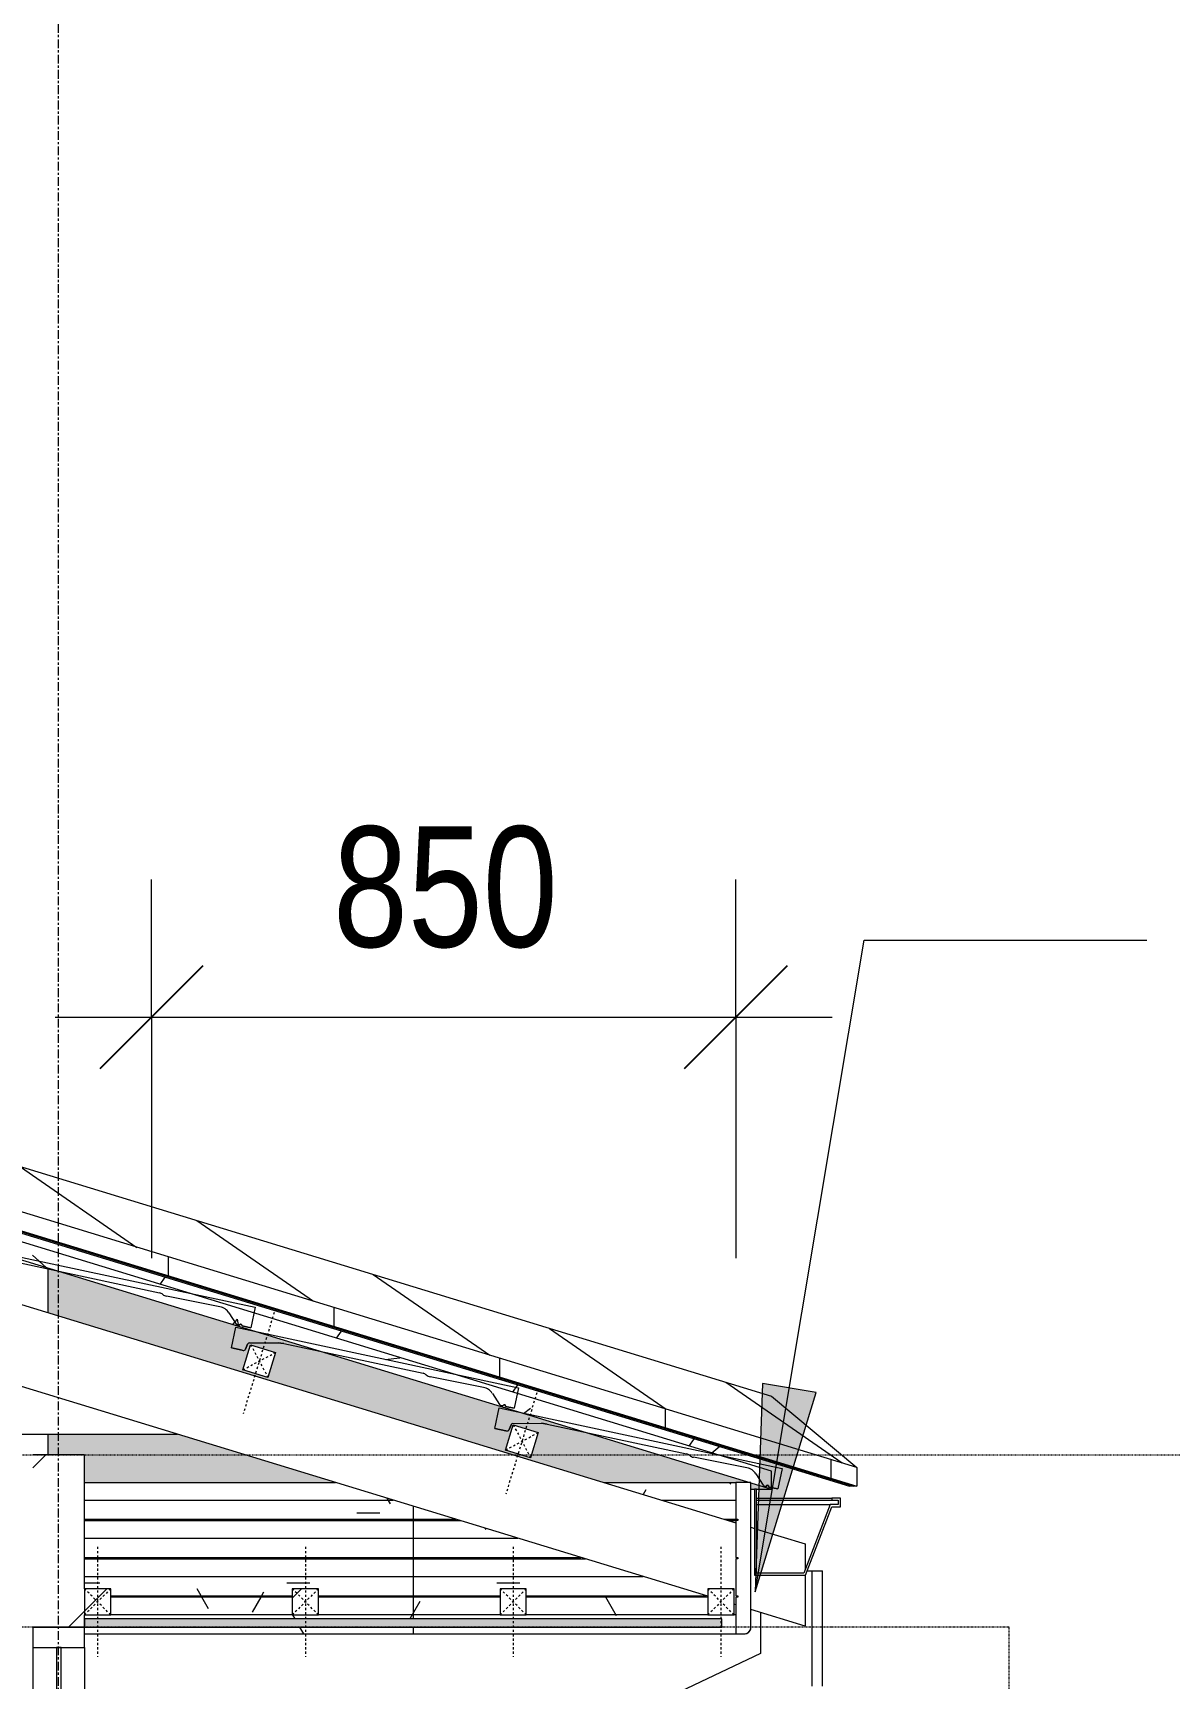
# Model space of a CAD drawing. Header units: millimetres. Extents: x -12186 to 152825, y -4386 to 9463.
# Drawn here: x 108370 to 110019, y 3131 to 5520 of the extents above; entities that cross this region are included whole.
import ezdxf

# ---------------------------------------------------------------- set-up
doc = ezdxf.new("R2010")
doc.units = ezdxf.units.MM
for name, pattern in [('1000 Dashed', [2, 1, -1]), ('Dash', [6.35, 3.175, -3.175]), ('Detail Dash 2', [1.6, 0.8, -0.8]), ('Grid Line', [22.225, 12.7, -3.175, 3.175, -3.175])]:
    doc.linetypes.add(name, pattern=pattern)
for name, color, linetype, lineweight in [('A-ANNO-DIMS', 211, 'Continuous', 5), ('A-ANNO-DIMS-100', 211, 'Continuous', 5), ('A-CLNG', 13, 'Continuous', 9), ('A-CLNG-PATT', 13, 'Continuous', 9), ('A-DETL', 90, 'Continuous', 5), ('A-DETL-GENF', 92, 'Continuous', 5), ('A-DETL-GENF-HDLN', 1, 'Dash', 5), ('A-FLOR-LEVL', 51, 'Continuous', 5), ('A-GENM', 13, 'Continuous', 9), ('A-GLAZ-CURT', 52, 'Continuous', 5), ('A-GLAZ-CWMG', 51, 'Continuous', 5), ('A-ROOF', 132, 'Continuous', 9), ('A-ROOF-MCUT', 132, 'Continuous', 5), ('A-ROOF-OTLN', 132, 'Continuous', 9), ('A-ROOF-PATT', 132, 'Continuous', 9), ('G-ANNO-TEXT', 231, 'Continuous', 5), ('I-WALL', 2, 'Continuous', 9), ('S-BEAM', 12, 'Continuous', 5), ('S-FSTN', 2, 'Continuous', 5), ('S-GRID', 1, 'Continuous', 5)]:
    doc.layers.add(name, color=color, linetype=linetype, lineweight=lineweight)
doc.styles.add('Arial_3', font='arial.ttf', dxfattribs={"width": 0.8, "height": 175})
doc.dimstyles.new('SVA_Arc_Length-1_8mm_BLUE', dxfattribs={"dimscale": 304.8, "dimtxt": 178.545395, "dimasz": 0.492126, "dimexe": 0.656168, "dimexo": 0.0625, "dimgap": 0.164042, "dimtad": 1, "dimdec": 0, "dimrnd": 5, "dimzin": 0, "dimdsep": 46, "dimtxsty": 'Arial_3', "dimblk1": 'OBLIQUE', "dimblk2": 'OBLIQUE', "dimsah": 1, "dimcen": 0.09, "dimdle": 0.459318, "dimazin": 0, "dimtfac": 1, "dimtdec": 4, "dimtix": 1, "dimtmove": 0, "dimatfit": 3, "dimfxl": 1.148294, "dimfxlon": 1, "dimtvp": 1, "dimtfill": 1, "dimtolj": 1, "dimtzin": 0, "dimarcsym": 2})
pattern_1 = [(0, (103962.99, 5504.12), (406.4, 101.6), [33.528, -271.272, 33.528, -271.272, -1625.6]), (0, (103962.99, 5504.12), (406.4, 101.6), [-609.6, 33.528, -576.072, 33.528, -271.272, -711.2]), (0, (103962.99, 5504.12), (406.4, 101.6), [-1524, 33.528, -169.672, 33.528, -474.472]), (120, (104115.39, 5554.92), (-291.1882, 301.1527), [33.528, -271.272, 33.528, -271.272, -1625.6]), (120, (104115.39, 5554.92), (-291.1882, 301.1527), [-609.6, 33.528, -576.072, 33.528, -271.272, -711.2]), (120, (104115.39, 5554.92), (-291.1882, 301.1527), [-1524, 33.528, -169.672, 33.528, -474.472]), (240, (104166.19, 5758.12), (-115.2118, -402.7527), [33.528, -271.272, 33.528, -1896.872]), (240, (104166.19, 5758.12), (-115.2118, -402.7527), [-338.328, -271.272, 33.528, -576.072, -1016]), (240, (104166.19, 5758.12), (-115.2118, -402.7527), [-1219.2, 33.528, -271.272, 33.528, -677.672]), (240, (104166.19, 5758.12), (-115.2118, -402.7527), [-1557.528, -169.672, 33.528, -474.472])]
pattern_2 = [(45, (-3547.9, 5504.12), (-141.4214, 141.4214), [])]

# ---------------------------------------------------------------- blocks, each defined once
blk = doc.blocks.new('Downpipe - Downpipe-1373825-Section 3')
at = {"layer": 'A-GENM', "lineweight": 5}
for p, q in [((1983, 3286.5), (1990.1, 3286.5)), ((1990.1, 3119), (1990.1, 3286.5)), ((1915.1, 3226.3), (1915.1, 3166.5)), ((1915.1, 3166.5), (1090.1, 2775))]:
    blk.add_line(p, q, dxfattribs=at)
blk = doc.blocks.new('Downpipe - Downpipe-V337-Section 3')
at = {"layer": 'A-GENM', "lineweight": 5}
for p in [(1990.1, 3286.5), (2005.1, 3119)]:
    blk.add_line(p, (2005.1, 3286.5), dxfattribs=at)
blk = doc.blocks.new('Structural Connections 1 - Structural Connections 1-1359859-Section 3')
at = {"layer": 'S-FSTN'}
h = blk.add_hatch(dxfattribs=at)
h.set_pattern_fill('FP_136', color=256, style=0, pattern_type=2)
h.set_pattern_definition(pattern_2)
h.paths.add_polyline_path([(-10038.2, 3205), (-10038.2, 3455), (-10113.2, 3455), (-10113.2, 3205), (-10062.2, 3205)])
h.paths.add_polyline_path([(858.8, 3205), (933.8, 3205), (933.8, 3455), (858.8, 3455), (858.8, 3268.8)])
for p, q in [((933.8, 3455), (858.8, 3455)), ((933.8, 3260.6), (933.8, 3455)), ((858.8, 3205), (933.8, 3205)), ((933.8, 3205), (933.8, 3222.6))]:
    blk.add_line(p, q, dxfattribs=at)
blk = doc.blocks.new('Timber Truss - Timber Truss-1376232-Section 3')
at = {"layer": 'S-BEAM'}
for p, q in [((-4589.7, 5334.2), (1879.5, 3356.4)), ((1838.8, 3249.7), (-4589.7, 5215)), ((1069, 3485), (696.2, 3599)), ((-7532.7, 3485), (1069, 3485)), ((1901.3, 3349.8), (1906.3, 3348.2)), ((1909.5, 3347.3), (1980.3, 3325.6)), ((1980.3, 3325.6), (1980.3, 3288.9)), ((1980.3, 3280.1), (1980.3, 3206.4)), ((1879.3, 3237.3), (1876.8, 3238)), ((1980.3, 3206.4), (1901.3, 3230.5))]:
    blk.add_line(p, q, dxfattribs=at)
blk = doc.blocks.new('System Panel - Glazed-1463166-Section 3')
at = {"layer": 'A-GLAZ-CURT'}
for p, q in [((899.8, 3175), (893.3, 3175)), ((893.3, 3175), (893.3, 2835)), ((899.8, 2835), (899.8, 3175)), ((893.3, 2835), (899.8, 2835))]:
    blk.add_line(p, q, dxfattribs=at)
blk = doc.blocks.new('Rectangular Mullion - 30x75-1463164-Section 3')
at = {"layer": 'A-GLAZ-CWMG', "lineweight": 9}
for p, q in [((934, 3205), (859, 3205)), ((859, 3205), (859, 3175)), ((934, 3175), (934, 3205)), ((859, 3175), (934, 3175))]:
    blk.add_line(p, q, dxfattribs=at)
blk = doc.blocks.new('Rectangular Mullion - 30x75-1460575-Section 3')
at = {"layer": 'A-GLAZ-CWMG'}
for p, q in [((859, 3175), (859, 2835)), ((934, 3175), (934, 2835))]:
    blk.add_line(p, q, dxfattribs=at)
blk = doc.blocks.new('Repeating Detail - Timber _38 x 38_-V358-Section 3')
at = {"layer": 'A-DETL-GENF'}
for p, q in [((1163.9, 3578.6), (1175, 3614.9)), ((1175, 3614.9), (1211.3, 3603.8)), ((1211.3, 3603.8), (1200.2, 3567.5)), ((1200.2, 3567.5), (1163.9, 3578.6)), ((1545.2, 3462), (1556.3, 3498.4)), ((1556.3, 3498.4), (1592.6, 3487.3)), ((1592.6, 3487.3), (1581.5, 3450.9)), ((1581.5, 3450.9), (1545.2, 3462))]:
    blk.add_line(p, q, dxfattribs=at)
at = {"layer": 'A-DETL-GENF-HDLN'}
for p, q in [((1211, 3667.7), (1164.2, 3514.7)), ((1175, 3614.9), (1200.2, 3567.5)), ((1163.9, 3578.6), (1211.3, 3603.8)), ((1592.3, 3551.1), (1545.5, 3398.1)), ((1556.3, 3498.4), (1581.5, 3450.9)), ((1545.2, 3462), (1592.6, 3487.3))]:
    blk.add_line(p, q, dxfattribs=at)
blk = doc.blocks.new('Repeating Detail - Conc Roof Tile-V359-Section 3')
at = {"layer": 'A-DETL-GENF'}
for p, q in [((770.8, 3757.2), (1181.5, 3669.3)), ((840.4, 3733.6), (1042.9, 3690.3)), ((1130.5, 3670), (1053, 3685.4)), ((1143.4, 3661.2), (1154, 3644.9)), ((1181.5, 3669.3), (1175.2, 3639.5)), ((1147, 3610.4), (1153.4, 3640.2)), ((1153.4, 3640.2), (1564.1, 3552.4)), ((1158.5, 3643.1), (1155.8, 3643.6)), ((1155.8, 3643.6), (1158.5, 3643.1)), ((1160.1, 3644.8), (1158.5, 3643.1)), ((1158.5, 3643.1), (1160.1, 3644.8)), ((1161.7, 3644.4), (1160.1, 3644.8)), ((1160.1, 3644.8), (1161.7, 3644.4)), ((1162.5, 3642.2), (1161.7, 3644.4)), ((1161.7, 3644.4), (1162.5, 3642.2)), ((1175.2, 3639.5), (1162.5, 3642.2)), ((1162.5, 3642.2), (1175.2, 3639.5)), ((1147, 3610.4), (1162.8, 3607)), ((1162.8, 3607), (1147, 3610.4)), ((1147, 3610.4), (1162.8, 3607)), ((1170.6, 3615.8), (1167.7, 3608.5)), ((1167.7, 3608.5), (1170.6, 3615.8)), ((1173.4, 3617.6), (1214.6, 3617.8)), ((1214.6, 3617.8), (1223, 3616.7)), ((1223, 3616.7), (1215, 3617.8)), ((1223, 3616.7), (1425.4, 3573.4)), ((1162.8, 3607), (1164.2, 3606.7)), ((1513, 3553), (1435.6, 3568.5)), ((1525.9, 3544.3), (1536.5, 3528)), ((1564.1, 3552.4), (1557.7, 3522.6)), ((1529.5, 3493.5), (1535.9, 3523.3)), ((1535.9, 3523.3), (1946.6, 3435.4)), ((1541.1, 3526.1), (1538.4, 3526.7)), ((1538.4, 3526.7), (1541.1, 3526.1)), ((1542.6, 3527.8), (1541.1, 3526.1)), ((1541.1, 3526.1), (1542.6, 3527.8)), ((1544.3, 3527.5), (1542.6, 3527.8)), ((1542.6, 3527.8), (1544.3, 3527.5)), ((1545, 3525.3), (1544.3, 3527.5)), ((1544.3, 3527.5), (1545, 3525.3)), ((1557.7, 3522.6), (1545, 3525.3)), ((1545, 3525.3), (1557.7, 3522.6)), ((1529.5, 3493.5), (1545.3, 3490.1)), ((1545.3, 3490.1), (1529.5, 3493.5)), ((1529.5, 3493.5), (1545.3, 3490.1)), ((1545.3, 3490.1), (1546.8, 3489.8)), ((1553.1, 3498.8), (1550.2, 3491.6)), ((1550.2, 3491.6), (1553.1, 3498.8)), ((1555.9, 3500.7), (1597.2, 3500.8)), ((1597.2, 3500.8), (1605.5, 3499.7)), ((1605.5, 3499.7), (1597.5, 3500.8)), ((1605.5, 3499.7), (1807.9, 3456.4)), ((1895.6, 3436.1), (1818.1, 3451.5)), ((1908.4, 3427.3), (1919, 3411)), ((1946.6, 3435.4), (1940.2, 3405.6)), ((1923.6, 3409.2), (1920.9, 3409.7)), ((1920.9, 3409.7), (1923.6, 3409.2)), ((1925.1, 3410.9), (1923.6, 3409.2)), ((1923.6, 3409.2), (1925.1, 3410.9)), ((1926.8, 3410.5), (1925.1, 3410.9)), ((1925.1, 3410.9), (1926.8, 3410.5)), ((1927.5, 3408.3), (1926.8, 3410.5)), ((1926.8, 3410.5), (1927.5, 3408.3)), ((1940.2, 3405.6), (1927.5, 3408.3)), ((1927.5, 3408.3), (1940.2, 3405.6))]:
    blk.add_line(p, q, dxfattribs=at)
for centre, radius, start, end in [((1040.8, 3680.5), 10, 47.9589, 77.9243), ((1054.2, 3695.4), 10, 227.9589, 263.4243), ((1126.6, 3650.4), 20, 32.9243, 78.7155), ((1156.5, 3646.6), 3, 212.9243, 257.9243), ((1156.5, 3646.6), 3, 212.9243, 257.9243), ((1164.9, 3609.7), 3, 257.9243, 337.9243), ((1164.9, 3609.7), 3, 257.9243, 337.9243), ((1173.4, 3614.6), 3, 90.1781, 157.9243), ((1423.3, 3563.6), 10, 47.9589, 77.9243), ((1436.7, 3578.4), 10, 227.9589, 263.4243), ((1509.1, 3533.4), 20, 32.9243, 78.7155), ((1539, 3529.6), 3, 212.9243, 257.9243), ((1539, 3529.6), 3, 212.9243, 257.9243), ((1547.4, 3492.7), 3, 257.9243, 337.9243), ((1547.4, 3492.7), 3, 257.9243, 337.9243), ((1555.9, 3497.7), 3, 90.1781, 157.9243), ((1805.8, 3446.6), 10, 47.9589, 77.9243), ((1819.2, 3461.5), 10, 227.9589, 263.4243), ((1891.7, 3416.5), 20, 32.9243, 78.7155), ((1921.5, 3412.7), 3, 212.9243, 257.9243), ((1921.5, 3412.7), 3, 212.9243, 257.9243)]:
    blk.add_arc(centre, radius, start, end, dxfattribs=at)
blk = doc.blocks.new('Repeating Detail - Timber _38 x 38_-V360-Section 3')
at = {"layer": 'A-DETL-GENF'}
h = blk.add_hatch(dxfattribs=at)
h.set_pattern_fill('FP_136', color=256, style=0, pattern_type=2)
h.set_pattern_definition(pattern_2)
h.paths.add_polyline_path([(938.9, 3222.6), (971.8, 3222.6), (971.8, 3260.6), (933.8, 3260.6), (933.8, 3222.6)])
h = blk.add_hatch(dxfattribs=at)
h.set_pattern_fill('FP_136', color=256, style=0, pattern_type=2)
h.set_pattern_definition(pattern_2)
h.paths.add_polyline_path([(1235.5, 3222.6), (1273.5, 3222.6), (1273.5, 3260.6), (1235.5, 3260.6)])
h = blk.add_hatch(dxfattribs=at)
h.set_pattern_fill('FP_136', color=256, style=0, pattern_type=2)
h.set_pattern_definition(pattern_2)
h.paths.add_polyline_path([(1537.2, 3222.6), (1575.2, 3222.6), (1575.2, 3260.6), (1537.2, 3260.6)])
h = blk.add_hatch(dxfattribs=at)
h.set_pattern_fill('FP_136', color=256, style=0, pattern_type=2)
h.set_pattern_definition(pattern_2)
h.paths.add_polyline_path([(1869.3, 3222.6), (1876.8, 3222.6), (1876.8, 3260.6), (1838.8, 3260.6), (1838.8, 3222.6)])
for p, q in [((971.8, 3260.6), (933.8, 3260.6)), ((933.8, 3260.6), (933.8, 3222.6)), ((971.8, 3222.6), (971.8, 3260.6)), ((1273.5, 3260.6), (1235.5, 3260.6)), ((1235.5, 3260.6), (1235.5, 3222.6)), ((1273.5, 3222.6), (1273.5, 3260.6)), ((1575.2, 3260.6), (1537.2, 3260.6)), ((1537.2, 3260.6), (1537.2, 3222.6)), ((1575.2, 3222.6), (1575.2, 3260.6)), ((1876.8, 3260.6), (1838.8, 3260.6)), ((1838.8, 3260.6), (1838.8, 3222.6)), ((1876.8, 3222.6), (1876.8, 3260.6)), ((933.8, 3222.6), (971.8, 3222.6)), ((1235.5, 3222.6), (1273.5, 3222.6)), ((1537.2, 3222.6), (1575.2, 3222.6)), ((1838.8, 3222.6), (1876.8, 3222.6))]:
    blk.add_line(p, q, dxfattribs=at)
at = {"layer": 'A-DETL-GENF-HDLN'}
for p, q in [((952.8, 3321.6), (952.8, 3161.6)), ((1254.5, 3321.6), (1254.5, 3161.6)), ((1556.2, 3321.6), (1556.2, 3161.6)), ((1857.8, 3321.6), (1857.8, 3161.6)), ((971.8, 3260.6), (933.8, 3222.6)), ((971.8, 3222.6), (933.8, 3260.6)), ((1273.5, 3260.6), (1235.5, 3222.6)), ((1273.5, 3222.6), (1235.5, 3260.6)), ((1575.2, 3260.6), (1537.2, 3222.6)), ((1575.2, 3222.6), (1537.2, 3260.6)), ((1876.8, 3260.6), (1838.8, 3222.6)), ((1876.8, 3222.6), (1838.8, 3260.6))]:
    blk.add_line(p, q, dxfattribs=at)
blk = doc.blocks.new('DIMBLOCK35-Section 3')
at = {"layer": 'A-ANNO-DIMS-100'}
for p, q in [((108542.2, 4090.4), (108542.2, 4290.4)), ((109390.2, 4090.4), (109390.2, 4290.4)), ((108402.2, 4090.4), (109530.2, 4090.4)), ((108542.2, 4090.4), (108542.2, 3740.4)), ((109390.2, 4090.4), (109390.2, 3740.4))]:
    blk.add_line(p, q, dxfattribs=at)
at = {"layer": 'A-ANNO-DIMS-100', "lineweight": 25}
for p, q in [((108542.2, 4090.4), (108617.2, 4165.4)), ((109390.2, 4090.4), (109465.2, 4165.4)), ((108542.2, 4090.4), (108467.2, 4015.4)), ((109390.2, 4090.4), (109315.2, 4015.4))]:
    blk.add_line(p, q, dxfattribs=at)
at = {"layer": 'A-ANNO-DIMS-100', "color": 0, "insert": (108805.5, 4367.6), "char_height": 175, "width": 385.658, "attachment_point": 1, "line_spacing_factor": 0.941778, "style": 'Arial_3', "bg_fill": 3, "box_fill_scale": 1.25, "bg_fill_color": 256, "bg_fill_true_color": 13158600, "bg_fill_transparency": 0}
blk.add_mtext('850', dxfattribs=at)
blk = doc.blocks.new('_Oblique')
at = {"color": 0, "linetype": 'ByBlock', "lineweight": -2}
blk.add_line((-0.5, -0.5), (0.5, 0.5), dxfattribs=at)

msp = doc.modelspace()

# ---------------------------------------------------------------- hatches: boundary and pattern name
at = {"layer": 'A-CLNG-PATT', "lineweight": 5}
h = msp.add_hatch(dxfattribs=at)
h.set_pattern_fill('FP_127', color=256, style=0, pattern_type=2)
h.set_pattern_definition([(0, (103962.988, 5504.122), (101.6, 25.4), [3.353, -72.847, 3.353, -72.847, -406.4]), (0, (103962.988, 5504.122), (101.6, 25.4), [-152.4, 3.353, -149.047, 3.353, -72.847, -177.8]), (0, (103962.988, 5504.122), (101.6, 25.4), [-381, 3.353, -47.447, 3.353, -123.647]), (120, (104001.088, 5516.822), (-72.797045, 75.28818), [3.353, -72.847, 3.353, -72.847, -406.4]), (120, (104001.088, 5516.822), (-72.797045, 75.28818), [-152.4, 3.353, -149.047, 3.353, -72.847, -177.8]), (120, (104001.088, 5516.822), (-72.797045, 75.28818), [-381, 3.353, -47.447, 3.353, -123.647]), (240, (104013.788, 5567.622), (-28.802955, -100.68818), [3.353, -72.847, 3.353, -72.847, -406.4]), (240, (104013.788, 5567.622), (-28.802955, -100.68818), [-152.4, 3.353, -149.047, 3.353, -72.847, -177.8]), (240, (104013.788, 5567.622), (-28.802955, -100.68818), [-381, 3.353, -47.447, 3.353, -123.647])])
h.paths.add_polyline_path([(108504.5, 3205), (109370.2, 3205), (109370.2, 3217), (108444.7, 3217), (108444.7, 3205), (108449.8, 3205)])
h.paths.add_polyline_path([(96452.2, 3205), (99797.7, 3205), (99797.7, 3217), (96452.2, 3217)])
at = {"layer": 'A-ROOF-PATT', "lineweight": 5}
h = msp.add_hatch(dxfattribs=at)
h.set_pattern_fill('FP_123', color=256, style=0, pattern_type=2)
h.set_pattern_definition([(56.205, (105501.4, 4670.12), (-308.4, -0.001), [])])
h.paths.add_polyline_path([(109355.7, 3457.6), (109366.9, 3466.9), (102827.1, 5466.3), (102812.7, 5458), (109329.1, 3465.7)])
h.paths.add_polyline_path([(102810.2, 5466.7), (102815.7, 5469.8), (102812.4, 5470.8), (102810.4, 5469.5)])
h.paths.add_polyline_path([(101616.4, 5806.2), (101602.7, 5810.4), (101560.6, 5810.4), (101574.3, 5806.2), (101606.1, 5806.2)])
h = msp.add_hatch(dxfattribs=at)
h.set_pattern_fill('FP_125', color=256, style=0, pattern_type=2)
h.set_pattern_definition([(145.26, (105619.85, 4675.995), (-143.142, 0.0011), [])])
h.paths.add_polyline_path([(109566, 3436.8), (109442.2, 3540.1), (102969.1, 5519.2), (103005.7, 5482), (103096.2, 5429.7), (103096.2, 5414.8), (109491.2, 3459.6)])
h.paths.add_polyline_path([(103081.2, 5419.4), (103081.2, 5428.3), (103028.8, 5458.6), (103046.4, 5440.6), (103046.4, 5430), (103063.4, 5424.8)])
h = msp.add_hatch(dxfattribs=at)
h.set_pattern_fill('FP_122', color=256, style=0, pattern_type=2)
h.set_pattern_definition([(163, (105676.415, 4596.82), (-240.4161, -0.0001), [])])
h.paths.add_polyline_path([(109555.4, 3409.3), (109566, 3409.3), (102830.7, 5468.4), (102827.1, 5466.3), (109491.2, 3428.9)])
h.paths.add_polyline_path([(102815.7, 5469.8), (102818.2, 5472.3), (102814.5, 5472.3), (102812.4, 5470.8)])
h = msp.add_hatch(dxfattribs=at)
h.set_pattern_fill('FP_121', color=256, style=0, pattern_type=2)
h.set_pattern_definition([(90, (105681.72, 4604.5), (-240.416, 1e-14), [])])
h.paths.add_polyline_path([(109566, 3409.3), (109566, 3424.6), (103095.5, 5402.9), (103081.2, 5402.9), (103081.2, 5407.2), (103045, 5417.9), (103044.7, 5413.3), (103034.2, 5414.6), (102840.2, 5473.9), (102830.7, 5468.4), (109491.2, 3432.1)])
h.paths.add_polyline_path([(102819.3, 5471.9), (102828.8, 5477.4), (102824.2, 5478.8), (102815.7, 5473.1), (102818.2, 5472.3)])
h = msp.add_hatch(dxfattribs=at)
h.set_pattern_fill('FP_116', color=256, style=0, pattern_type=2)
h.set_pattern_definition([(50, (103963, 5504.1), (728.737, -63.756), [76.2, -838.2]), (355, (103963, 5504.1), (-140.97, 764.23), [60.96, -670.56]), (100.451, (104023.7, 5498.8), (587.77, 700.467), [64.76, -712.36]), (46.184, (103963, 5707.3), (1084.32, -168.17), [114.3, -1257.3]), (96.636, (104053.3, 5693.3), (949.61, 989.71), [97.14, -1068.54]), (351.184, (103963, 5707.3), (949.62, 989.7), [91.44, -1005.84]), (21, (104064.6, 5656.5), (606.46, -409.06), [76.2, -838.2]), (326, (104064.6, 5656.5), (247.21, 736.75), [60.96, -670.56]), (71.451, (104115.1, 5622.4), (853.67, 327.685), [64.76, -712.36]), (37.5, (103963, 5504.12), (12.355, 338.22), [33.528, -628.904, 33.528, -647.192, -673.1]), (37.5, (103963, 5504.12), (12.355, 338.22), [-1343.152, 33.528, -639.572]), (7.5, (103963, 5504.12), (267.279, 400.722), [33.528, -354.584, 33.528, -613.664, -256.54]), (7.5, (103963, 5504.12), (267.279, 400.722), [-1035.304, 33.528, -223.012]), (327.5, (103736.42, 5504.12), (542.363, -22.915), [33.528, -220.472, 33.528, -1810.512]), (327.5, (103736.42, 5504.12), (542.363, -22.915), [-287.528, -758.952, 33.528, -1018.032]), (317.5, (103634.8, 5504.1), (592.517, 101.707), [33.528, -296.672, 33.528, -492.76, -746.76]), (317.5, (103634.8, 5504.1), (592.517, 101.707), [-856.49, 33.53, -713.23])])
h.paths.add_polyline_path([(109442.2, 3405), (109442.2, 3431.1), (102921.2, 5424.8), (96400.2, 3431.1), (96400.2, 3405), (96454.8, 3421.7), (96450.7, 3435), (96498.5, 3449.6), (96502.6, 3436.3), (102921.2, 5398.7), (109380.2, 3424)])
h = msp.add_hatch(dxfattribs=at)
h.set_pattern_fill('FP_120', color=256, style=0, pattern_type=2)
h.set_pattern_definition([(90, (105681.72, 4618.24), (-240.416, 1e-14), [])])
h.paths.add_polyline_path([(109566, 3424.6), (109566, 3436.8), (103096.2, 5414.8), (103096.2, 5402.6), (109491.2, 3447.5)])
h.paths.add_polyline_path([(103081.2, 5407.2), (103081.2, 5419.4), (103045.8, 5430.2), (103045.7, 5418.1), (103046.4, 5417.9)])
h = msp.add_hatch(dxfattribs=at)
h.set_pattern_fill('FP_117', color=256, style=0, pattern_type=2)
h.set_pattern_definition([(0, (107510.896, 12121.657), (323.85, 44.557), [76.2, -63.5, 88.9, -38.1, -165.1]), (0, (107510.896, 12121.657), (323.85, 44.557), [-266.7, 114.3, -50.8]), (0, (107587.096, 12123.513), (323.85, 44.557), [63.5, -241.3, 50.8, -76.2]), (0, (107739.496, 12118.87), (323.85, 44.557), [38.1, -393.7]), (90, (107510.9, 12121.66), (-107.95, 44.557), [42.701, -135.529]), (90, (107587.1, 12121.66), (-107.95, 44.557), [41.773, -136.457]), (90, (107650.6, 12121.66), (-107.95, 44.557), [38.988, -139.242]), (90, (107739.5, 12118.87), (-107.95, 44.557), [42.701, -135.529]), (90, (107777.6, 12118.87), (-107.95, 44.557), [42.701, -135.529]), (90, (107891.9, 12121.66), (-107.95, 44.557), [40.844, -137.385])])
h.paths.add_polyline_path([(109417.2, 3405), (109442.2, 3405), (109412.2, 3414.2), (109412.2, 3405)])
h.paths.add_polyline_path([(108808.9, 3415), (108579.9, 3485), (108392.2, 3485), (108392.2, 3455), (108444.7, 3455), (108444.7, 3415), (108504.5, 3415)])
h.paths.add_polyline_path([(109380.2, 3415), (109409.5, 3415), (108392.2, 3726), (108392.2, 3661.6), (109198.8, 3415)])
h.paths.add_polyline_path([(109092.4, 3450.9), (109056.1, 3462), (109067.2, 3498.4), (109103.5, 3487.3)])
h.paths.add_polyline_path([(102978.2, 3455), (104486.2, 3455), (104486.2, 3485), (99978.2, 3485), (99978.2, 3455), (102864.2, 3455)])
h.paths.add_polyline_path([(108711.1, 3567.5), (108674.8, 3578.6), (108685.9, 3614.9), (108722.2, 3603.8)])
h.paths.add_polyline_path([(99978.2, 3599), (100623.1, 3599.7), (99978.2, 3745.8), (99978.2, 3718)])
h.paths.add_polyline_path([(101074.2, 3599), (102746.1, 3599), (100998.2, 4562), (100998.2, 3599)])
h.paths.add_polyline_path([(104126, 3599), (104486.2, 3599), (104486.2, 3959.6), (104844.2, 3959.6), (104844.2, 4562), (103096.3, 3599), (103250.3, 3599)])
h.paths.add_polyline_path([(100884.2, 3657.4), (100884.2, 4592.3), (99978.2, 4315.3), (99978.2, 3862.7), (100626.3, 3715.9)])
h.paths.add_polyline_path([(102864.2, 3664.1), (102864.2, 5197.6), (101074.2, 4650.3), (102746.1, 3729.2)])
h.paths.add_polyline_path([(102978.2, 3664.1), (104768.3, 4650.3), (102978.2, 5197.6), (102978.2, 4436.7)])
h.paths.add_polyline_path([(104958.2, 3959.6), (106072.2, 3959.6), (106072.2, 4251.7), (104958.2, 4592.3), (104958.2, 4055.3)])
h.paths.add_polyline_path([(106072.2, 4370.9), (106072.2, 4435.3), (102921.2, 5398.7), (99978.2, 4498.9), (99978.2, 4434.5), (102921.2, 5334.2), (106052.9, 4376.8)])
h.paths.add_polyline_path([(106041.8, 4383.6), (106005.5, 4394.7), (106016.6, 4431), (106052.9, 4419.9)])
h.paths.add_polyline_path([(105660.5, 4500.2), (105624.2, 4511.3), (105635.3, 4547.6), (105671.6, 4536.5)])
h.paths.add_polyline_path([(100182, 4500.2), (100170.8, 4536.5), (100207.2, 4547.6), (100218.3, 4511.3)])
h.paths.add_polyline_path([(105279.2, 4616.7), (105242.8, 4627.9), (105253.9, 4664.2), (105290.3, 4653.1)])
h.paths.add_polyline_path([(100563.3, 4616.7), (100552.2, 4653.1), (100588.5, 4664.2), (100599.6, 4627.9)])
h.paths.add_polyline_path([(104897.8, 4733.3), (104861.5, 4744.4), (104872.6, 4780.8), (104909, 4769.7)])
h.paths.add_polyline_path([(100944.6, 4733.3), (100933.5, 4769.7), (100969.8, 4780.8), (100980.9, 4744.4)])
h.paths.add_polyline_path([(104516.5, 4849.9), (104480.2, 4861), (104491.3, 4897.4), (104527.6, 4886.3)])
h.paths.add_polyline_path([(101325.9, 4849.9), (101314.8, 4886.3), (101351.2, 4897.4), (101362.3, 4861)])
h.paths.add_polyline_path([(104135.2, 4966.5), (104098.9, 4977.6), (104110, 5013.9), (104146.3, 5002.8)])
h.paths.add_polyline_path([(101707.3, 4966.5), (101696.1, 5002.8), (101732.5, 5013.9), (101743.6, 4977.6)])
h.paths.add_polyline_path([(103753.9, 5083.1), (103717.5, 5094.2), (103728.6, 5130.5), (103765, 5119.4)])
h.paths.add_polyline_path([(102088.6, 5083.1), (102077.5, 5119.4), (102113.8, 5130.5), (102124.9, 5094.2)])
h.paths.add_polyline_path([(103372.5, 5199.7), (103336.2, 5210.8), (103347.3, 5247.1), (103383.6, 5236)])
h.paths.add_polyline_path([(102469.9, 5199.7), (102458.8, 5236), (102495.3, 5246.4), (102506.3, 5210.8)])
h.paths.add_polyline_path([(102991.2, 5316.2), (102954.9, 5327.4), (102966, 5363.7), (103002.3, 5352.6), (102996.7, 5334.2)])
h.paths.add_polyline_path([(102851.2, 5316.2), (102840.1, 5352.6), (102876.5, 5363.7), (102887.6, 5327.4), (102864.2, 5320.2)])
h = msp.add_hatch(dxfattribs=at)
h.set_pattern_fill('FP_119', color=256, style=0, pattern_type=2)
h.set_pattern_definition(pattern_1)
h.paths.add_polyline_path([(108444.7, 3361.5), (108983.9, 3361.5), (108808.9, 3415), (108444.7, 3415), (108444.7, 3405)])
h.paths.add_polyline_path([(109373.8, 3361.5), (109390.2, 3361.5), (109390.2, 3415), (109198.8, 3415), (109231.5, 3405)])
h = msp.add_hatch(dxfattribs=at)
h.set_pattern_fill('FP_130', color=256, style=0, pattern_type=2)
h.set_pattern_definition([(0, (96921.2, 3388.2), (0, 1200), []), (90, (96921.2, 3388.2), (-2400, 1e-13), [])])
h.paths.add_polyline_path([(108444.7, 3361.5), (108983.9, 3361.5), (108808.9, 3415), (108444.7, 3415), (108444.7, 3405)])
h.paths.add_polyline_path([(109373.8, 3361.5), (109390.2, 3361.5), (109390.2, 3415), (109198.8, 3415), (109231.5, 3405)])
h = msp.add_hatch(dxfattribs=at)
h.set_pattern_fill('FP_119', color=256, style=0, pattern_type=2)
h.set_pattern_definition(pattern_1)
h.paths.add_polyline_path([(109390.2, 3359.5), (109393.2, 3359.5), (109393.2, 3361.5), (109373.8, 3361.5), (109380.3, 3359.5)])
h.paths.add_polyline_path([(108504.5, 3359.5), (108990.4, 3359.5), (108983.9, 3361.5), (108444.7, 3361.5), (108444.7, 3359.5)])
h = msp.add_hatch(dxfattribs=at)
h.set_pattern_fill('FP_131', color=256, style=0, pattern_type=2)
h.set_pattern_definition([(0, (96921.2, 3360.5), (0, 1200), []), (90, (96921.2, 3360.5), (-2400, 1e-13), [])])
h.paths.add_polyline_path([(109390.2, 3359.5), (109393.2, 3359.5), (109393.2, 3361.5), (109373.8, 3361.5), (109380.3, 3359.5)])
h.paths.add_polyline_path([(108504.5, 3359.5), (108990.4, 3359.5), (108983.9, 3361.5), (108444.7, 3361.5), (108444.7, 3359.5)])
h = msp.add_hatch(dxfattribs=at)
h.set_pattern_fill('FP_119', color=256, style=0, pattern_type=2)
h.set_pattern_definition(pattern_1)
h.paths.add_polyline_path([(108504.5, 3306), (109165.4, 3306), (108990.4, 3359.5), (108444.7, 3358.7), (108444.7, 3306)])
h.paths.add_polyline_path([(109390.2, 3356.5), (109390.2, 3359.5), (109383.1, 3358.7)])
h = msp.add_hatch(dxfattribs=at)
h.set_pattern_fill('FP_132', color=256, style=0, pattern_type=2)
h.set_pattern_definition([(0, (96921.2, 3332.8), (0, 1200), []), (90, (96921.2, 3332.8), (-2400, 1e-13), [])])
h.paths.add_polyline_path([(108504.5, 3306), (109165.4, 3306), (108990.4, 3359.5), (108444.7, 3358.7), (108444.7, 3306)])
h.paths.add_polyline_path([(109390.2, 3356.5), (109390.2, 3359.5), (109383.1, 3358.7)])
h = msp.add_hatch(dxfattribs=at)
h.set_pattern_fill('FP_119', color=256, style=0, pattern_type=2)
h.set_pattern_definition(pattern_1)
h.paths.add_polyline_path([(108504.5, 3304), (109172, 3304), (109165.4, 3306), (108444.7, 3306), (108444.7, 3304)])
h = msp.add_hatch(dxfattribs=at)
h.set_pattern_fill('FP_133', color=256, style=0, pattern_type=2)
h.set_pattern_definition([(0, (96921.2, 3305), (0, 1200), []), (90, (96921.2, 3305), (-2400, 1e-13), [])])
h.paths.add_polyline_path([(108504.5, 3304), (109172, 3304), (109165.4, 3306), (108444.7, 3306), (108444.7, 3304)])
h = msp.add_hatch(dxfattribs=at)
h.set_pattern_fill('FP_119', color=256, style=0, pattern_type=2)
h.set_pattern_definition(pattern_1)
h.paths.add_polyline_path([(109048.1, 3250.5), (109048.1, 3260.6), (109086.1, 3260.6), (109086.1, 3250.5), (109346.9, 3250.5), (109172, 3304), (108444.7, 3304), (108444.7, 3260.6), (108482.7, 3260.6), (108482.7, 3250.5), (108746.4, 3250.5), (108746.4, 3260.6), (108784.4, 3260.6), (108784.4, 3250.5)])
h = msp.add_hatch(dxfattribs=at)
h.set_pattern_fill('FP_134', color=256, style=0, pattern_type=2)
h.set_pattern_definition([(0, (96921.2, 3277.2), (0, 1200), []), (90, (96921.2, 3277.2), (-2400, 1e-13), [])])
h.paths.add_polyline_path([(109048.1, 3250.5), (109048.1, 3260.6), (109086.1, 3260.6), (109086.1, 3250.5), (109346.9, 3250.5), (109172, 3304), (108444.7, 3304), (108444.7, 3260.6), (108482.7, 3260.6), (108482.7, 3250.5), (108746.4, 3250.5), (108746.4, 3260.6), (108784.4, 3260.6), (108784.4, 3250.5)])
h = msp.add_hatch(dxfattribs=at)
h.set_pattern_fill('FP_119', color=256, style=0, pattern_type=2)
h.set_pattern_definition(pattern_1)
h.paths.add_polyline_path([(108784.4, 3248.5), (109048.1, 3248.5), (109048.1, 3250.5), (108784.4, 3250.5)])
h.paths.add_polyline_path([(108504.5, 3248.5), (108746.4, 3248.5), (108746.4, 3250.5), (108482.7, 3250.5), (108482.7, 3248.5)])
h.paths.add_polyline_path([(109349.7, 3248.5), (109349.7, 3249.7), (109346.9, 3250.5), (109086.1, 3250.5), (109086.1, 3248.5)])
h = msp.add_hatch(dxfattribs=at)
h.set_pattern_fill('FP_135', color=256, style=0, pattern_type=2)
h.set_pattern_definition([(0, (96921.2, 3249.5), (0, 1200), []), (90, (96921.2, 3249.5), (-2400, 1e-13), [])])
h.paths.add_polyline_path([(108784.4, 3248.5), (109048.1, 3248.5), (109048.1, 3250.5), (108784.4, 3250.5)])
h.paths.add_polyline_path([(108504.5, 3248.5), (108746.4, 3248.5), (108746.4, 3250.5), (108482.7, 3250.5), (108482.7, 3248.5)])
h.paths.add_polyline_path([(109349.7, 3248.5), (109349.7, 3249.7), (109346.9, 3250.5), (109086.1, 3250.5), (109086.1, 3248.5)])
h = msp.add_hatch(dxfattribs=at)
h.set_pattern_fill('FP_119', color=256, style=0, pattern_type=2)
h.set_pattern_definition(pattern_1)
h.paths.add_polyline_path([(108449.8, 3195), (109390.2, 3195), (109390.2, 3237.3), (109387.7, 3238), (109387.7, 3222.6), (109349.7, 3222.6), (109349.7, 3248.5), (109086.1, 3248.5), (109086.1, 3222.6), (109048.1, 3222.6), (109048.1, 3248.5), (108784.4, 3248.5), (108784.4, 3222.6), (108746.4, 3222.6), (108746.4, 3248.5), (108482.7, 3248.5), (108482.7, 3222.6), (108444.7, 3222.6), (108444.9, 3217), (109370.2, 3217), (109370.2, 3205), (108444.9, 3205), (108444.9, 3195)])
h = msp.add_hatch(dxfattribs=at)
h.set_pattern_fill('FP_129', color=256, style=0, pattern_type=2)
h.set_pattern_definition([(0, (96921.2, 3221.8), (0, 1200), []), (90, (96921.2, 3221.8), (-2400, 1e-13), [])])
h.paths.add_polyline_path([(108449.8, 3195), (109390.2, 3195), (109390.2, 3237.3), (109387.7, 3238), (109387.7, 3222.6), (109349.7, 3222.6), (109349.7, 3248.5), (109086.1, 3248.5), (109086.1, 3222.6), (109048.1, 3222.6), (109048.1, 3248.5), (108784.4, 3248.5), (108784.4, 3222.6), (108746.4, 3222.6), (108746.4, 3248.5), (108482.7, 3248.5), (108482.7, 3222.6), (108444.7, 3222.6), (108444.9, 3217), (109370.2, 3217), (109370.2, 3205), (108444.9, 3205), (108444.9, 3195)])
at = {"layer": 'G-ANNO-TEXT'}
msp.add_hatch(color=7, dxfattribs=at).paths.add_polyline_path([(109418.5, 3256.2), (109506.8, 3545.6), (109428.9, 3558.6)])

# ---------------------------------------------------------------- linework, layer by layer
at = {"layer": 'A-CLNG'}
for p, q in [((109370.2, 3217), (108444.7, 3217)), ((108444.7, 3217), (108444.7, 3205)), ((108444.7, 3205), (109370.2, 3205)), ((109370.2, 3205), (109370.2, 3217))]:
    msp.add_line(p, q, dxfattribs=at)
at = {"layer": 'A-DETL', "linetype": 'Detail Dash 2'}
for p, q in [((109787.2, 3205), (108242.2, 3205)), ((109787.2, 2805), (109787.2, 3205))]:
    msp.add_line(p, q, dxfattribs=at)
at = {"layer": 'A-FLOR-LEVL', "linetype": '1000 Dashed'}
msp.add_line((81425.9, 3455), (113295, 3455), dxfattribs=at)
at = {"layer": 'A-ROOF'}
for p, q in [((109442.2, 3431.1), (102812.7, 5458)), ((102921.2, 5398.7), (109442.2, 3405)), ((109442.2, 3405), (109442.2, 3431.1)), ((109420.4, 3405), (109442.2, 3405))]:
    msp.add_line(p, q, dxfattribs=at)
at = {"layer": 'A-ROOF-MCUT'}
for p, q in [((109412.2, 3415), (109390.2, 3415)), ((109390.2, 3415), (109390.2, 3361.5)), ((109412.2, 3204.5), (109412.2, 3415)), ((109420.4, 3405), (109417.2, 3405)), ((109417.2, 3405), (109417.2, 3280.1)), ((109420.4, 3283.3), (109420.4, 3405)), ((109527.2, 3382.8), (109489.1, 3283.3)), ((109491.4, 3280.1), (109529.5, 3379.6)), ((109539, 3382.8), (109527.2, 3382.8)), ((109542.2, 3392.3), (109529.5, 3392.3)), ((109529.5, 3392.3), (109529.5, 3389.1)), ((109529.5, 3389.1), (109539, 3389.1)), ((109529.5, 3379.6), (109542.2, 3379.6)), ((109539, 3389.1), (109539, 3382.8)), ((109542.2, 3379.6), (109542.2, 3392.3)), ((109390.2, 3361.5), (109393.2, 3361.5)), ((109393.2, 3359.5), (109390.2, 3359.5)), ((109390.2, 3359.5), (109390.2, 3306)), ((109393.2, 3361.5), (109393.2, 3359.5)), ((109390.2, 3306), (109393.2, 3306)), ((109393.2, 3304), (109390.2, 3304)), ((109390.2, 3304), (109390.2, 3250.5)), ((109393.2, 3306), (109393.2, 3304)), ((109417.2, 3280.1), (109491.4, 3280.1)), ((109489.1, 3283.3), (109420.4, 3283.3)), ((109390.2, 3250.5), (109393.2, 3250.5)), ((109393.2, 3250.5), (109393.2, 3248.5)), ((109390.2, 3248.5), (109390.2, 3195)), ((109393.2, 3248.5), (109390.2, 3248.5)), ((109390.2, 3195), (109402.7, 3195))]:
    msp.add_line(p, q, dxfattribs=at)
msp.add_arc((109402.7, 3204.5), 9.5, 270, 0, dxfattribs=at)
at = {"layer": 'A-ROOF-OTLN', "lineweight": 5}
for p, q in [((102969.1, 5519.2), (109442.2, 3540.1)), ((102827.1, 5466.3), (109555.4, 3409.3)), ((102830.7, 5468.4), (109566, 3409.3)), ((109566, 3436.8), (103096.2, 5414.8)), ((109442.2, 3540.1), (109566, 3436.8)), ((109366.9, 3466.9), (109355.7, 3457.6)), ((109566, 3436.8), (109566, 3409.3)), ((108444.7, 3415), (108808.9, 3415)), ((109198.8, 3415), (109390.2, 3415)), ((109412.2, 3405), (109417.2, 3405)), ((109566, 3409.3), (109555.4, 3409.3)), ((109420.4, 3392.3), (109529.5, 3392.3)), ((109420.4, 3389.1), (109529.5, 3389.1)), ((109420.4, 3382.8), (109527.2, 3382.8)), ((108444.7, 3361.5), (108983.9, 3361.5)), ((108444.7, 3359.5), (108990.4, 3359.5)), ((109373.8, 3361.5), (109390.2, 3361.5)), ((109380.3, 3359.5), (109390.2, 3359.5)), ((108444.7, 3306), (109165.4, 3306)), ((108444.7, 3304), (109172, 3304)), ((108482.7, 3250.5), (108746.4, 3250.5)), ((108784.4, 3250.5), (109048.1, 3250.5)), ((109086.1, 3250.5), (109346.9, 3250.5)), ((108746.4, 3248.5), (108482.7, 3248.5)), ((109048.1, 3248.5), (108784.4, 3248.5)), ((109349.7, 3248.5), (109086.1, 3248.5)), ((108444.9, 3195), (109390.2, 3195))]:
    msp.add_line(p, q, dxfattribs=at)
msp.add_open_spline([(109402.7, 3195), (109403.6, 3195), (109404.8, 3195.2), (109406.4, 3195.7), (109407.3, 3196.2), (109408, 3196.6), (109408.7, 3197.1), (109409.3, 3197.6), (109409.9, 3198.2), (109410.4, 3198.9), (109411, 3199.7), (109411.5, 3200.9), (109412.1, 3202.4), (109412.2, 3203.7), (109412.2, 3204.5)], degree=3, knots=[0, 0, 0, 0, 0.166667, 0.25, 0.333333, 0.375, 0.416667, 0.5, 0.541667, 0.583333, 0.666667, 0.75, 0.833333, 1, 1, 1, 1], dxfattribs=at)
at = {"layer": 'G-ANNO-TEXT', "color": 7}
for p, q in [((109576.5, 4202.6), (109986.8, 4202.6)), ((109428.9, 3558.6), (109418.5, 3256.2)), ((109418.5, 3256.2), (109506.8, 3545.6)), ((109506.8, 3545.6), (109428.9, 3558.6))]:
    msp.add_line(p, q, dxfattribs=at)
at = {"layer": 'I-WALL'}
for p, q in [((108392.2, 3661.6), (108392.2, 3726)), ((108392.2, 3455), (108392.2, 3485))]:
    msp.add_line(p, q, dxfattribs=at)
at = {"layer": 'S-GRID', "linetype": 'Grid Line'}
msp.add_line((108407.2, -1058.6), (108407.2, 8085.3), dxfattribs=at)

# ---------------------------------------------------------------- block references
at = {"layer": 'A-DETL-GENF'}
for name in ['Repeating Detail - Timber _38 x 38_-V358-Section 3', 'Repeating Detail - Conc Roof Tile-V359-Section 3', 'Repeating Detail - Timber _38 x 38_-V360-Section 3']:
    msp.add_blockref(name, (107510.9, 0), dxfattribs=at)
at = {"layer": 'A-GENM', "lineweight": 5}
for name in ['Downpipe - Downpipe-1373825-Section 3', 'Downpipe - Downpipe-V337-Section 3']:
    msp.add_blockref(name, (107510.9, 0), dxfattribs=at)
at = {"layer": 'A-GLAZ-CURT'}
msp.add_blockref('System Panel - Glazed-1463166-Section 3', (107510.9, 0), dxfattribs=at)
at = {"layer": 'A-GLAZ-CWMG'}
for name in ['Rectangular Mullion - 30x75-1463164-Section 3', 'Rectangular Mullion - 30x75-1460575-Section 3']:
    msp.add_blockref(name, (107510.9, 0), dxfattribs=at)
at = {"layer": 'S-BEAM'}
msp.add_blockref('Timber Truss - Timber Truss-1376232-Section 3', (107510.9, 0), dxfattribs=at)
at = {"layer": 'S-FSTN'}
msp.add_blockref('Structural Connections 1 - Structural Connections 1-1359859-Section 3', (107510.9, 0), dxfattribs=at)

# ---------------------------------------------------------------- next in the draw order: dimensions: what is measured, and where the dimension line sits
at = {"layer": 'A-ANNO-DIMS'}
dim = msp.add_linear_dim(base=(109390.2, 4090.4), p1=(108542.2, 3740.4), p2=(109390.2, 3740.4), dimstyle='SVA_Arc_Length-1_8mm_BLUE', override={"dimpost": '<>', "dimfxl": 848}, dxfattribs=at)
dim.commit()
dim.dimension.update_dxf_attribs({"geometry": 'DIMBLOCK35-Section 3', "text_midpoint": (108966.2, 4229.8)})

# ---------------------------------------------------------------- next in the draw order: linework, layer by layer
at = {"layer": 'G-ANNO-TEXT', "color": 7}
msp.add_line((109418.5, 3256.2), (109576.5, 4202.6), dxfattribs=at)

doc.saveas('drawing.dxf')
